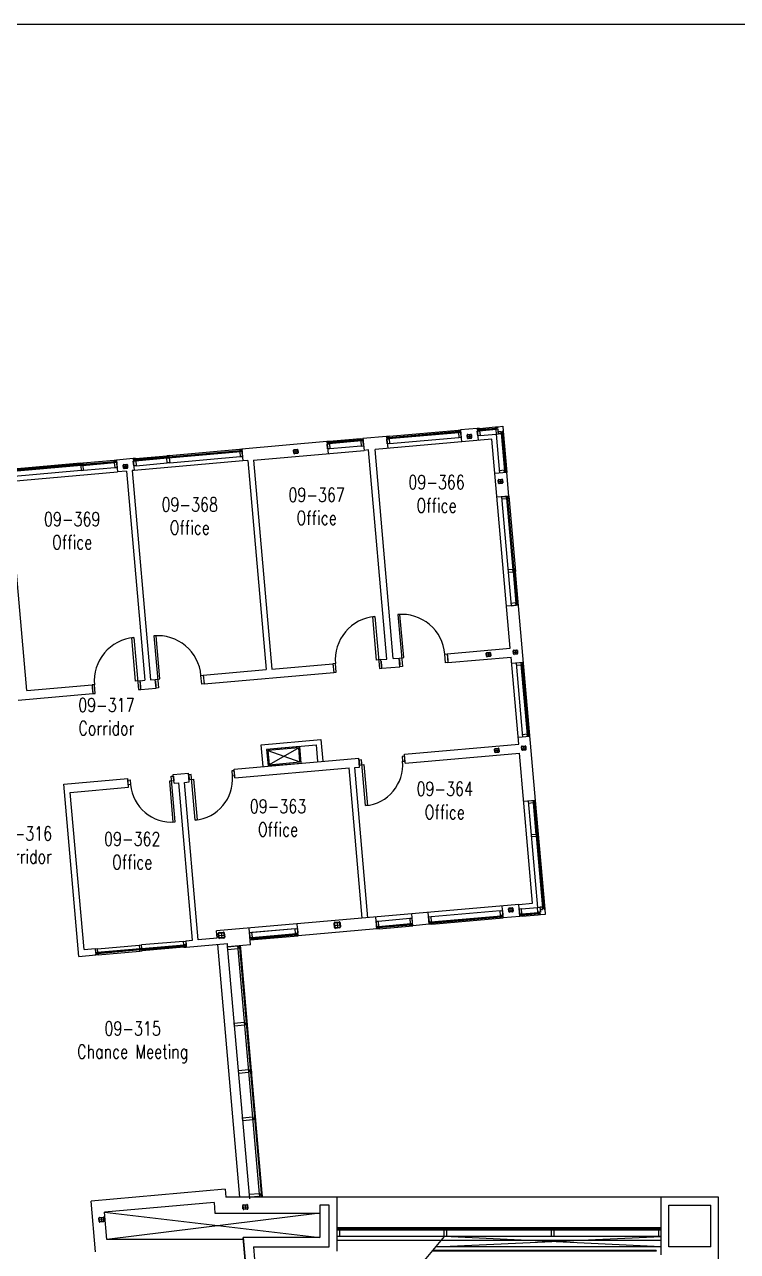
# Model space of a CAD drawing. Extents: x 11182 to 734459, y -1391328 to 152085.
# Drawn here: x 334690 to 349689, y -930199 to -904391 of the extents above; entities that cross this region are included whole.
import ezdxf
from ezdxf.enums import TextEntityAlignment as Align

# ---------------------------------------------------------------- set-up
doc = ezdxf.new("R2010")
doc.units = 0
doc.header["$LTSCALE"] = 500
doc.header["$MEASUREMENT"] = 0
doc.layers.add('0_Defpoints', color=106, linetype='CONTINUOUS', plot=False)
for name, color, linetype in [('0_room_data', 7, 'CONTINUOUS'), ('1_Wall_Exist', 251, 'CONTINUOUS'), ('3_Text', 7, 'CONTINUOUS')]:
    doc.layers.add(name, color=color, linetype=linetype)
doc.styles.add('1_200', font='simplex.shx', dxfattribs={"width": 0.75, "height": 460})

# ---------------------------------------------------------------- blocks, each defined once
blk = doc.blocks.new('room_data')
at = {"layer": '3_Text', "style": '1_200', "width": 0.75}
for tag, p in [('ROOMNUM', (0, 0)), ('ROOMUSE', (0, -575))]:
    blk.add_attdef(tag, text='', height=345, dxfattribs=at).set_placement(p, align=Align.MIDDLE_CENTER)

msp = doc.modelspace()

# ---------------------------------------------------------------- linework, layer by layer
at = {"layer": '0_Defpoints'}
msp.add_lwpolyline([(281215, -904391), (281215, -959177), (365883, -959177), (365883, -904391)], close=True, dxfattribs=at)
at = {"layer": '1_Wall_Exist'}
for p, q in [((342308, -913055), (341810, -913099)), ((342358, -913051), (342308, -913055)), ((342308, -913055), (342330, -913305)), ((342308, -913055), (342309, -913074)), ((342309, -913074), (342359, -913070)), ((342331, -913106), (342328, -913073)), ((342341, -913072), (342344, -913105)), ((342347, -913076), (343826, -912946)), ((342347, -913076), (342348, -913082)), ((342348, -913082), (343827, -912953)), ((342349, -913095), (343828, -912965)), ((342349, -913082), (342350, -913095)), ((342350, -913101), (343829, -912972)), ((342358, -913051), (343812, -912924)), ((342359, -913070), (342358, -913051)), ((342371, -913204), (343826, -913077)), ((343812, -912924), (343862, -912919)), ((343814, -912943), (343812, -912924)), ((343864, -912938), (343814, -912943)), ((343866, -912972), (343817, -912976)), ((343817, -912976), (343826, -913077)), ((343826, -912946), (343827, -912953)), ((343826, -912953), (343827, -912965)), ((343826, -913077), (343875, -913073)), ((343828, -912965), (343829, -912972)), ((343832, -912941), (343835, -912974)), ((343848, -912973), (343845, -912940)), ((344211, -912889), (343862, -912919)), ((343862, -912919), (343884, -913169)), ((343862, -912919), (343864, -912938)), ((343875, -913073), (343866, -912972)), ((344008, -913089), (344002, -913027)), ((344017, -913089), (344011, -913027)), ((344014, -913058), (344085, -913051)), ((344015, -913013), (344077, -913007)), ((344015, -913022), (344077, -913016)), ((344084, -913087), (344022, -913093)), ((344046, -913019), (344053, -913090)), ((344082, -913020), (344088, -913082)), ((344091, -913020), (344097, -913082)), ((344260, -912885), (344211, -912889)), ((344211, -912889), (344232, -913139)), ((344211, -912889), (344212, -912908)), ((344212, -912908), (344262, -912903)), ((344215, -912941), (344265, -912937)), ((344224, -913042), (344215, -912941)), ((344274, -913038), (344224, -913042)), ((344234, -912939), (344231, -912906)), ((344243, -912905), (344246, -912938)), ((344250, -912909), (344613, -912878)), ((344250, -912909), (344251, -912916)), ((344251, -912916), (344614, -912884)), ((344252, -912928), (344615, -912897)), ((344252, -912935), (344616, -912903)), ((344252, -912916), (344253, -912928)), ((344252, -912928), (344252, -912935)), ((344260, -912885), (344599, -912855)), ((344262, -912903), (344260, -912885)), ((344265, -912937), (344274, -913038)), ((344274, -913038), (344613, -913008)), ((344599, -912855), (344649, -912851)), ((344601, -912874), (344599, -912855)), ((344651, -912869), (344601, -912874)), ((344653, -912903), (344604, -912907)), ((344604, -912907), (344613, -913008)), ((344613, -912878), (344614, -912884)), ((344613, -912884), (344614, -912897)), ((344613, -913008), (344662, -913004)), ((344613, -913008), (344684, -913827)), ((344615, -912897), (344616, -912903)), ((344619, -912872), (344622, -912905)), ((344635, -912904), (344632, -912871)), ((344649, -912851), (344651, -912869)), ((344650, -912850), (344753, -912841)), ((344650, -912850), (344652, -912869)), ((344662, -913004), (344653, -912903)), ((344658, -912954), (344709, -912950)), ((344662, -913004), (344658, -912954)), ((344714, -912999), (344662, -913004)), ((344709, -912950), (344714, -912999)), ((344711, -912968), (344744, -912965)), ((344745, -912978), (344712, -912981)), ((344722, -912986), (344716, -912987)), ((344716, -912987), (344785, -913780)), ((344735, -912986), (344722, -912987)), ((344722, -912986), (344792, -913780)), ((344741, -912985), (344735, -912985)), ((344735, -912985), (344804, -913779)), ((344741, -912985), (344811, -913778)), ((344761, -912944), (344743, -912946)), ((344743, -912947), (344762, -912945)), ((344747, -912997), (344743, -912947)), ((344766, -912995), (344747, -912997)), ((344753, -912841), (344761, -912944)), ((344762, -912945), (344838, -913814)), ((337720, -913481), (339229, -913349)), ((337730, -913456), (339215, -913326)), ((339215, -913326), (339265, -913322)), ((339216, -913345), (339215, -913326)), ((339266, -913341), (339216, -913345)), ((339229, -913349), (339230, -913355)), ((339235, -913343), (339238, -913377)), ((339251, -913375), (339248, -913342)), ((341053, -913165), (339264, -913322)), ((339264, -913322), (339286, -913572)), ((339265, -913322), (339266, -913341)), ((339510, -913552), (341832, -913349)), ((340357, -913409), (340351, -913347)), ((340366, -913408), (340360, -913346)), ((340363, -913332), (340425, -913327)), ((340364, -913341), (340426, -913336)), ((340395, -913338), (340401, -913409)), ((340431, -913340), (340437, -913402)), ((340440, -913339), (340445, -913401)), ((341102, -913161), (341053, -913165)), ((341053, -913165), (341075, -913415)), ((341053, -913165), (341054, -913184)), ((341054, -913184), (341104, -913180)), ((341057, -913217), (341107, -913213)), ((341066, -913319), (341057, -913217)), ((341116, -913314), (341066, -913319)), ((341076, -913216), (341073, -913182)), ((341086, -913181), (341088, -913215)), ((341774, -913126), (341092, -913186)), ((341092, -913186), (341093, -913192)), ((341775, -913132), (341093, -913192)), ((341776, -913145), (341094, -913205)), ((341776, -913151), (341094, -913211)), ((341094, -913192), (341095, -913204)), ((341094, -913205), (341094, -913211)), ((341760, -913103), (341102, -913161)), ((341104, -913180), (341102, -913161)), ((341107, -913213), (341116, -913314)), ((341773, -913257), (341116, -913314)), ((341760, -913103), (341810, -913099)), ((341762, -913122), (341760, -913103)), ((341811, -913118), (341762, -913122)), ((341814, -913151), (341764, -913155)), ((341764, -913155), (341773, -913257)), ((341773, -913257), (341823, -913252)), ((341774, -913126), (341775, -913132)), ((341774, -913132), (341775, -913145)), ((341776, -913145), (341776, -913151)), ((341780, -913121), (341783, -913154)), ((341796, -913153), (341793, -913120)), ((341810, -913099), (341832, -913349)), ((341810, -913099), (341811, -913118)), ((341823, -913252), (341814, -913151)), ((341929, -913340), (341832, -913349)), ((342314, -917739), (341929, -913340)), ((344524, -913113), (342064, -913329)), ((342448, -917727), (342064, -913329)), ((342312, -913108), (342362, -913103)), ((342321, -913209), (342312, -913108)), ((342371, -913204), (342321, -913209)), ((342349, -913095), (342350, -913101)), ((342362, -913103), (342371, -913204)), ((344084, -913096), (344022, -913102)), ((344909, -917512), (344524, -913113)), ((335907, -913639), (336589, -913580)), ((335908, -913646), (336590, -913586)), ((335909, -913658), (336591, -913599)), ((335909, -913665), (336591, -913605)), ((335917, -913614), (336575, -913557)), ((336575, -913557), (336625, -913553)), ((336577, -913576), (336575, -913557)), ((336626, -913571), (336577, -913576)), ((336629, -913605), (336579, -913609)), ((336579, -913609), (336588, -913710)), ((336589, -913580), (336590, -913586)), ((336589, -913586), (336590, -913599)), ((336591, -913599), (336591, -913605)), ((336595, -913574), (336598, -913607)), ((336611, -913606), (336608, -913573)), ((336973, -913522), (336625, -913553)), ((336625, -913553), (336646, -913803)), ((336625, -913553), (336626, -913571)), ((336638, -913706), (336629, -913605)), ((337023, -913518), (336973, -913522)), ((336973, -913522), (336995, -913772)), ((336973, -913522), (336975, -913541)), ((336975, -913541), (337025, -913537)), ((336978, -913574), (337028, -913570)), ((336987, -913675), (336978, -913574)), ((336996, -913573), (336993, -913539)), ((339286, -913572), (336995, -913772)), ((337006, -913538), (337009, -913572)), ((337013, -913542), (337695, -913483)), ((337013, -913549), (337695, -913489)), ((337013, -913542), (337013, -913549)), ((337014, -913549), (337016, -913561)), ((337015, -913561), (337697, -913502)), ((337015, -913568), (337697, -913508)), ((337015, -913561), (337015, -913568)), ((337023, -913518), (337681, -913460)), ((337025, -913537), (337023, -913518)), ((337028, -913570), (337036, -913671)), ((337730, -913456), (337681, -913460)), ((337681, -913460), (337682, -913479)), ((337682, -913479), (337732, -913475)), ((337685, -913512), (337735, -913508)), ((337694, -913614), (337685, -913512)), ((337694, -913489), (337695, -913502)), ((337744, -913609), (337694, -913614)), ((337695, -913483), (337695, -913489)), ((337697, -913502), (337697, -913508)), ((337704, -913511), (337701, -913478)), ((337713, -913476), (337716, -913510)), ((337720, -913481), (337721, -913487)), ((337721, -913487), (339230, -913355)), ((337722, -913500), (339231, -913368)), ((337722, -913506), (339231, -913374)), ((337722, -913487), (337723, -913500)), ((337722, -913500), (337722, -913506)), ((337732, -913475), (337730, -913456)), ((337735, -913508), (337744, -913609)), ((337744, -913609), (339228, -913479)), ((339269, -913374), (339219, -913378)), ((339219, -913378), (339228, -913479)), ((339228, -913479), (339278, -913475)), ((339229, -913355), (339230, -913368)), ((339231, -913368), (339231, -913374)), ((339278, -913475), (339269, -913374)), ((339388, -913563), (339286, -913572)), ((339388, -913563), (339773, -917961)), ((339510, -913552), (339895, -917950)), ((340363, -913377), (340434, -913371)), ((340432, -913407), (340370, -913412)), ((340433, -913416), (340371, -913421)), ((334740, -918401), (334333, -913753)), ((334355, -914003), (336646, -913803)), ((335882, -913641), (334373, -913773)), ((335882, -913648), (334374, -913780)), ((335884, -913660), (334375, -913792)), ((335884, -913667), (334375, -913799)), ((335868, -913619), (334383, -913749)), ((335881, -913772), (334397, -913902)), ((335868, -913619), (335917, -913614)), ((335869, -913638), (335868, -913619)), ((335919, -913633), (335869, -913638)), ((335922, -913667), (335872, -913671)), ((335872, -913671), (335881, -913772)), ((335881, -913648), (335883, -913661)), ((335881, -913772), (335931, -913768)), ((335882, -913641), (335882, -913648)), ((335884, -913660), (335884, -913667)), ((335888, -913636), (335891, -913669)), ((335903, -913668), (335900, -913635)), ((335907, -913639), (335908, -913646)), ((335909, -913645), (335910, -913658)), ((335909, -913658), (335909, -913665)), ((335917, -913614), (335919, -913633)), ((335931, -913768), (335922, -913667)), ((335931, -913768), (336588, -913710)), ((336588, -913710), (336638, -913706)), ((336835, -913786), (336646, -913803)), ((336770, -913723), (336765, -913661)), ((336779, -913722), (336774, -913660)), ((336777, -913646), (336839, -913641)), ((336777, -913691), (336848, -913685)), ((336778, -913655), (336840, -913650)), ((336846, -913720), (336784, -913726)), ((336847, -913729), (336785, -913735)), ((336809, -913652), (336815, -913723)), ((336835, -913786), (337220, -918184)), ((336845, -913654), (336850, -913716)), ((336854, -913653), (336859, -913715)), ((336995, -913772), (336956, -913775)), ((336956, -913775), (337341, -918174)), ((337036, -913671), (336987, -913675)), ((337036, -913671), (337694, -913614)), ((344838, -913814), (344588, -913836)), ((344588, -913836), (344588, -913836)), ((344781, -913768), (344680, -913777)), ((344785, -913818), (344781, -913768)), ((344816, -913784), (344783, -913787)), ((344784, -913800), (344817, -913797)), ((344792, -913780), (344785, -913780)), ((344804, -913778), (344791, -913779)), ((344811, -913778), (344804, -913779)), ((344814, -913766), (344833, -913764)), ((344819, -913815), (344814, -913766)), ((344881, -914312), (344838, -913814)), ((344661, -914035), (344655, -913973)), ((344670, -914035), (344664, -913973)), ((344667, -914004), (344738, -913997)), ((344668, -913959), (344730, -913954)), ((344668, -913968), (344730, -913962)), ((344737, -914033), (344675, -914039)), ((344737, -914042), (344675, -914048)), ((344699, -913965), (344706, -914036)), ((344735, -913966), (344741, -914028)), ((344744, -913966), (344750, -914028)), ((344881, -914312), (344631, -914334)), ((344728, -914326), (344829, -914317)), ((344728, -914326), (344866, -915909)), ((344833, -914367), (344732, -914375)), ((344829, -914317), (344833, -914367)), ((344831, -914335), (344864, -914332)), ((344832, -914348), (344831, -914335)), ((344865, -914345), (344832, -914348)), ((344967, -915862), (344836, -914354)), ((344842, -914354), (344836, -914354)), ((344855, -914353), (344842, -914355)), ((344974, -915862), (344842, -914354)), ((344986, -915861), (344855, -914352)), ((344861, -914352), (344855, -914352)), ((344993, -915860), (344861, -914352)), ((344881, -914312), (344862, -914314)), ((344862, -914314), (344867, -914364)), ((344867, -914364), (344886, -914362)), ((344881, -914312), (345020, -915896)), ((344963, -915851), (344862, -915859)), ((344866, -915909), (344968, -915900)), ((344866, -915909), (344928, -916616)), ((344968, -915900), (344963, -915851)), ((344998, -915866), (344965, -915869)), ((344966, -915882), (344999, -915879)), ((344974, -915862), (344967, -915862)), ((344976, -915887), (344970, -915888)), ((344970, -915888), (345029, -916570)), ((344986, -915860), (344974, -915861)), ((344976, -915887), (345036, -916569)), ((344989, -915887), (344976, -915888)), ((344993, -915860), (344986, -915861)), ((344989, -915886), (345048, -916568)), ((344995, -915886), (344989, -915886)), ((344995, -915886), (345055, -916568)), ((344996, -915848), (345015, -915846)), ((345001, -915897), (344996, -915848)), ((345020, -915896), (345001, -915897)), ((345441, -920710), (345020, -915896)), ((345082, -916603), (344832, -916625)), ((345025, -916558), (344924, -916567)), ((344928, -916616), (345030, -916608)), ((345030, -916608), (345025, -916558)), ((345060, -916573), (345027, -916576)), ((345028, -916589), (345061, -916586)), ((345036, -916569), (345029, -916570)), ((345048, -916567), (345036, -916568)), ((345055, -916568), (345048, -916568)), ((345058, -916555), (345077, -916553)), ((345063, -916605), (345058, -916555)), ((345082, -916603), (345063, -916605)), ((342015, -916848), (342060, -916844)), ((342095, -917758), (342015, -916848)), ((342060, -916844), (342156, -917937)), ((342588, -916798), (342543, -916802)), ((342543, -916802), (342639, -917895)), ((342668, -917708), (342588, -916798)), ((336946, -917291), (336991, -917288)), ((337025, -918202), (336946, -917291)), ((336991, -917288), (337086, -918380)), ((337456, -917247), (337411, -917251)), ((337411, -917251), (337507, -918344)), ((337536, -918157), (337456, -917247)), ((342189, -917750), (342314, -917739)), ((342448, -917727), (342573, -917716)), ((342573, -917717), (342668, -917708)), ((342589, -917899), (342573, -917717)), ((343533, -917633), (343583, -917628)), ((343549, -917815), (343533, -917633)), ((343583, -917628), (344909, -917512)), ((343583, -917628), (343599, -917811)), ((343586, -917659), (343596, -917780)), ((343599, -917811), (344925, -917695)), ((344409, -917679), (344404, -917617)), ((344418, -917678), (344413, -917616)), ((344416, -917603), (344478, -917597)), ((344416, -917647), (344487, -917641)), ((344417, -917611), (344479, -917606)), ((344485, -917677), (344423, -917682)), ((344486, -917686), (344424, -917691)), ((344448, -917609), (344454, -917680)), ((344484, -917610), (344489, -917672)), ((344493, -917609), (344498, -917671)), ((345086, -919531), (344925, -917695)), ((344975, -917630), (344970, -917567)), ((344984, -917629), (344979, -917567)), ((344981, -917598), (345052, -917592)), ((344982, -917553), (345044, -917548)), ((344983, -917562), (345045, -917556)), ((345051, -917627), (344989, -917633)), ((345052, -917636), (344990, -917642)), ((345014, -917559), (345020, -917630)), ((345050, -917561), (345055, -917623)), ((345059, -917560), (345064, -917622)), ((338451, -918077), (339773, -917961)), ((339895, -917950), (341179, -917838)), ((341229, -917834), (341179, -917839)), ((341179, -917839), (341195, -918021)), ((341182, -917869), (341193, -917990)), ((341245, -918017), (341229, -917834)), ((342189, -917750), (342095, -917758)), ((342156, -917937), (342205, -917932)), ((342205, -917932), (342189, -917750)), ((342192, -917781), (342203, -917902)), ((342205, -917933), (342589, -917899)), ((342576, -917747), (342586, -917869)), ((342639, -917895), (342589, -917899)), ((343599, -917811), (343549, -917815)), ((345188, -917812), (344937, -917834)), ((345034, -917826), (345170, -919380)), ((345140, -917867), (345038, -917876)), ((345135, -917817), (345140, -917867)), ((345137, -917836), (345170, -917833)), ((345171, -917845), (345138, -917848)), ((345271, -919333), (345142, -917854)), ((345148, -917854), (345142, -917854)), ((345277, -919333), (345148, -917854)), ((345161, -917854), (345148, -917855)), ((345167, -917852), (345161, -917853)), ((345290, -919332), (345161, -917853)), ((345296, -919331), (345167, -917852)), ((345188, -917812), (345169, -917814)), ((345169, -917814), (345173, -917864)), ((345173, -917864), (345192, -917862)), ((337120, -918194), (337025, -918202)), ((337120, -918193), (337220, -918184)), ((337136, -918376), (337120, -918194)), ((337123, -918224), (337133, -918346)), ((337341, -918174), (337441, -918165)), ((337441, -918166), (337536, -918157)), ((337457, -918348), (337441, -918166)), ((337444, -918196), (337454, -918318)), ((338401, -918082), (338451, -918077)), ((338417, -918264), (338401, -918082)), ((338451, -918077), (338467, -918260)), ((338454, -918108), (338464, -918229)), ((338467, -918260), (341195, -918021)), ((341195, -918021), (341245, -918017)), ((334554, -918602), (336126, -918465)), ((334740, -918401), (336110, -918282)), ((336160, -918278), (336110, -918282)), ((336110, -918282), (336126, -918464)), ((336113, -918312), (336123, -918434)), ((336126, -918464), (336176, -918460)), ((336176, -918460), (336160, -918278)), ((337086, -918380), (337136, -918376)), ((337136, -918376), (337457, -918348)), ((337507, -918344), (337457, -918348)), ((338467, -918260), (338417, -918264)), ((339671, -919543), (340926, -919433)), ((339710, -919997), (339671, -919543)), ((340861, -919895), (340830, -919545)), ((340926, -919433), (340966, -919886)), ((342682, -919741), (345086, -919531)), ((345323, -919366), (345073, -919388)), ((345267, -919321), (345166, -919330)), ((345271, -919371), (345267, -919321)), ((345302, -919337), (345269, -919340)), ((345270, -919352), (345303, -919350)), ((345277, -919333), (345271, -919333)), ((345290, -919331), (345277, -919332)), ((345296, -919331), (345290, -919332)), ((345300, -919318), (345319, -919317)), ((345305, -919368), (345300, -919318)), ((340831, -919547), (339784, -919638)), ((340482, -919577), (339784, -919638)), ((339784, -919638), (339815, -919988)), ((339784, -919638), (339815, -919987)), ((340459, -919604), (339812, -919661)), ((339812, -919661), (340485, -919903)), ((339812, -919661), (339838, -919960)), ((340459, -919604), (339838, -919960)), ((340485, -919903), (340459, -919604)), ((340512, -919927), (340482, -919577)), ((342686, -919781), (342636, -919786)), ((342636, -919786), (342645, -919887)), ((342699, -919926), (342682, -919741)), ((342695, -919883), (342686, -919781)), ((342699, -919926), (345102, -919715)), ((344586, -919695), (344580, -919633)), ((344595, -919694), (344589, -919632)), ((344592, -919663), (344663, -919657)), ((344593, -919618), (344655, -919613)), ((344593, -919627), (344655, -919622)), ((344662, -919693), (344599, -919698)), ((344662, -919702), (344600, -919707)), ((344624, -919625), (344631, -919695)), ((344660, -919626), (344666, -919688)), ((344669, -919625), (344674, -919687)), ((345379, -922876), (345102, -919715)), ((345151, -919645), (345146, -919583)), ((345160, -919645), (345155, -919583)), ((345157, -919614), (345228, -919607)), ((345158, -919569), (345220, -919564)), ((345159, -919578), (345221, -919572)), ((345227, -919643), (345165, -919649)), ((345228, -919652), (345166, -919658)), ((345190, -919575), (345196, -919646)), ((345226, -919576), (345231, -919638)), ((345235, -919576), (345240, -919638)), ((339100, -920055), (341723, -919825)), ((339116, -920239), (339100, -920055)), ((339116, -920239), (341518, -920029)), ((339815, -919987), (340512, -919927)), ((339838, -919960), (340485, -919903)), ((341795, -923189), (341518, -920029)), ((341640, -920018), (341739, -920009)), ((341916, -923179), (341640, -920018)), ((341739, -920009), (341723, -919825)), ((341776, -919861), (341727, -919865)), ((341727, -919865), (341735, -919967)), ((341735, -919967), (341830, -919958)), ((341861, -920822), (341776, -919861)), ((341830, -919958), (341905, -920818)), ((342645, -919887), (342695, -919883)), ((335515, -920368), (336860, -920251)), ((336876, -920435), (336860, -920251)), ((336863, -920283), (336913, -920278)), ((336872, -920384), (336863, -920283)), ((336913, -920278), (336922, -920379)), ((337831, -920300), (337737, -920308)), ((337737, -920308), (337812, -921168)), ((337773, -920203), (337822, -920199)), ((337857, -921164), (337773, -920203)), ((337820, -920167), (338140, -920139)), ((337836, -920351), (337820, -920167)), ((337822, -920199), (337831, -920300)), ((338156, -920323), (338140, -920139)), ((338193, -920166), (338143, -920170)), ((338143, -920170), (338152, -920271)), ((338152, -920271), (338247, -920263)), ((338277, -921127), (338193, -920166)), ((338247, -920263), (338322, -921123)), ((339102, -920086), (339053, -920091)), ((339053, -920091), (339061, -920192)), ((339061, -920192), (339111, -920187)), ((339111, -920187), (339102, -920086)), ((335832, -923994), (335515, -920368)), ((335653, -920542), (336876, -920435)), ((335942, -923849), (335653, -920542)), ((336922, -920379), (336872, -920384)), ((337836, -920351), (337934, -920342)), ((338223, -923649), (337934, -920342)), ((338056, -920332), (338156, -920323)), ((338346, -923645), (338056, -920332)), ((341905, -920818), (341861, -920822)), ((345441, -920710), (345191, -920732)), ((345287, -920723), (345389, -920714)), ((345287, -920723), (345484, -922964)), ((345393, -920764), (345292, -920773)), ((345389, -920714), (345393, -920764)), ((345390, -920733), (345424, -920730)), ((345425, -920743), (345391, -920746)), ((345401, -920751), (345395, -920752)), ((345455, -921434), (345395, -920752)), ((345461, -921433), (345401, -920751)), ((345414, -920751), (345402, -920752)), ((345474, -921432), (345414, -920750)), ((345420, -920750), (345414, -920750)), ((345480, -921432), (345420, -920750)), ((345441, -920710), (345422, -920712)), ((345422, -920712), (345426, -920761)), ((345426, -920761), (345445, -920760)), ((345641, -923000), (345441, -920710)), ((337812, -921168), (337857, -921164)), ((338322, -921123), (338277, -921127)), ((345349, -921431), (345451, -921422)), ((345455, -921472), (345354, -921480)), ((345451, -921422), (345455, -921472)), ((345452, -921440), (345485, -921437)), ((345487, -921450), (345453, -921453)), ((345461, -921433), (345455, -921434)), ((345457, -921459), (345589, -922967)), ((345463, -921459), (345457, -921459)), ((345474, -921431), (345461, -921432)), ((345476, -921458), (345463, -921460)), ((345463, -921459), (345595, -922966)), ((345480, -921432), (345474, -921432)), ((345476, -921457), (345608, -922965)), ((345482, -921457), (345476, -921457)), ((345482, -921457), (345614, -922965)), ((345503, -921417), (345484, -921419)), ((345484, -921419), (345488, -921469)), ((345488, -921469), (345507, -921467)), ((345087, -922901), (338727, -923458)), ((345109, -923151), (345087, -922901)), ((345088, -922901), (345379, -922876)), ((342857, -923348), (342835, -923098)), ((343206, -923318), (343184, -923068)), ((343239, -923265), (344718, -923136)), ((343240, -923272), (344719, -923142)), ((343241, -923284), (344720, -923155)), ((344697, -923033), (343242, -923160)), ((344697, -923033), (344746, -923028)), ((344705, -923134), (344697, -923033)), ((344755, -923129), (344705, -923134)), ((344719, -923142), (344718, -923136)), ((344719, -923155), (344718, -923142)), ((344720, -923161), (344720, -923155)), ((344727, -923165), (344724, -923132)), ((344737, -923131), (344740, -923164)), ((344760, -923182), (344738, -922932)), ((344746, -923028), (344755, -923129)), ((345109, -923151), (344760, -923182)), ((344879, -923051), (344874, -922989)), ((344888, -923050), (344883, -922988)), ((344886, -922974), (344948, -922969)), ((344886, -923019), (344956, -923013)), ((344887, -922983), (344949, -922978)), ((344955, -923049), (344893, -923054)), ((344956, -923058), (344894, -923063)), ((344918, -922981), (344924, -923051)), ((344954, -922982), (344959, -923044)), ((344963, -922981), (344968, -923043)), ((345145, -922993), (345095, -922998)), ((345095, -922998), (345104, -923099)), ((345104, -923099), (345154, -923095)), ((345107, -923132), (345157, -923128)), ((345109, -923151), (345107, -923132)), ((345158, -923147), (345109, -923151)), ((345123, -923097), (345125, -923131)), ((345138, -923129), (345135, -923096)), ((345142, -923105), (345142, -923099)), ((345143, -923099), (345505, -923067)), ((345143, -923105), (345505, -923073)), ((345144, -923118), (345143, -923105)), ((345144, -923124), (345143, -923118)), ((345144, -923118), (345507, -923086)), ((345154, -923095), (345145, -922993)), ((345145, -923124), (345507, -923092)), ((345146, -922993), (345484, -922964)), ((345157, -923128), (345158, -923147)), ((345159, -923147), (345497, -923117)), ((345484, -922964), (345533, -922959)), ((345492, -923065), (345484, -922964)), ((345542, -923061), (345492, -923065)), ((345545, -923094), (345495, -923098)), ((345495, -923098), (345497, -923117)), ((345497, -923117), (345547, -923113)), ((345506, -923086), (345504, -923073)), ((345505, -923073), (345505, -923067)), ((345507, -923092), (345507, -923086)), ((345514, -923097), (345511, -923063)), ((345524, -923062), (345526, -923095)), ((345585, -922955), (345533, -922959)), ((345533, -922959), (345538, -923009)), ((345533, -922959), (345542, -923061)), ((345538, -923009), (345589, -923005)), ((345547, -923113), (345545, -923094)), ((345548, -923113), (345546, -923094)), ((345548, -923113), (345650, -923104)), ((345589, -923005), (345585, -922955)), ((345620, -922971), (345586, -922974)), ((345587, -922986), (345621, -922983)), ((345595, -922966), (345589, -922967)), ((345608, -922964), (345595, -922965)), ((345614, -922965), (345608, -922965)), ((345637, -922950), (345618, -922952)), ((345618, -922952), (345622, -923002)), ((345622, -923002), (345641, -923000)), ((345641, -923001), (345623, -923003)), ((345650, -923104), (345641, -923001)), ((339447, -923746), (339416, -923397)), ((340385, -923410), (339424, -923494)), ((340385, -923410), (339474, -923490)), ((340385, -923410), (340435, -923405)), ((340394, -923511), (340385, -923410)), ((340448, -923559), (340426, -923309)), ((340435, -923405), (340443, -923507)), ((342100, -923414), (340448, -923559)), ((341210, -923385), (341203, -923297)), ((341223, -923384), (341215, -923296)), ((341219, -923340), (341320, -923331)), ((341220, -923276), (341309, -923268)), ((341221, -923289), (341310, -923281)), ((341319, -923382), (341230, -923390)), ((341320, -923395), (341231, -923403)), ((341265, -923285), (341274, -923386)), ((341317, -923287), (341324, -923375)), ((341329, -923286), (341337, -923374)), ((342100, -923414), (342078, -923164)), ((342136, -923257), (342087, -923261)), ((342087, -923261), (342095, -923362)), ((342095, -923362), (342145, -923358)), ((342098, -923395), (342148, -923391)), ((342100, -923414), (342098, -923395)), ((342150, -923410), (342100, -923414)), ((342114, -923361), (342117, -923394)), ((342130, -923393), (342127, -923359)), ((342133, -923362), (342815, -923302)), ((342134, -923368), (342133, -923362)), ((342134, -923368), (342816, -923309)), ((342135, -923381), (342817, -923321)), ((342135, -923387), (342817, -923328)), ((342136, -923381), (342135, -923368)), ((342135, -923387), (342135, -923381)), ((342794, -923199), (342136, -923257)), ((342145, -923358), (342136, -923257)), ((342148, -923391), (342150, -923410)), ((342150, -923410), (342857, -923348)), ((342844, -923195), (342794, -923199)), ((342794, -923199), (342803, -923300)), ((342803, -923300), (342853, -923296)), ((342806, -923334), (342855, -923329)), ((342807, -923352), (342806, -923334)), ((342857, -923348), (342807, -923352)), ((342816, -923309), (342815, -923302)), ((342816, -923321), (342815, -923309)), ((342817, -923328), (342817, -923321)), ((342821, -923299), (342824, -923332)), ((342837, -923331), (342834, -923298)), ((342841, -923306), (342841, -923300)), ((342843, -923319), (342842, -923306)), ((342843, -923325), (342842, -923319)), ((342853, -923296), (342844, -923195)), ((342855, -923329), (342857, -923348)), ((343206, -923318), (342857, -923348)), ((343242, -923160), (343192, -923164)), ((343192, -923164), (343201, -923265)), ((343201, -923265), (343251, -923261)), ((343204, -923299), (343254, -923294)), ((343206, -923318), (343204, -923299)), ((343256, -923313), (343206, -923318)), ((343220, -923264), (343223, -923297)), ((343235, -923296), (343232, -923263)), ((343240, -923272), (343239, -923265)), ((343241, -923291), (344720, -923161)), ((343242, -923284), (343241, -923272)), ((343241, -923291), (343241, -923284)), ((343251, -923261), (343242, -923160)), ((343254, -923294), (343256, -923313)), ((343256, -923313), (344760, -923182)), ((344758, -923163), (344708, -923167)), ((344708, -923167), (344710, -923186)), ((344710, -923186), (344760, -923182)), ((344760, -923182), (344758, -923163)), ((338031, -923676), (337154, -923752)), ((338031, -923676), (338082, -923671)), ((338038, -923748), (338031, -923676)), ((338081, -923662), (338223, -923649)), ((338081, -923662), (338093, -923796)), ((338082, -923671), (338088, -923744)), ((338346, -923638), (338740, -923604)), ((338740, -923604), (338727, -923458)), ((338774, -923598), (338767, -923510)), ((338787, -923597), (338779, -923509)), ((338783, -923553), (338884, -923544)), ((338784, -923489), (338872, -923481)), ((338785, -923502), (338874, -923494)), ((338882, -923595), (338794, -923603)), ((338884, -923608), (338795, -923616)), ((338829, -923498), (338838, -923599)), ((338880, -923500), (338888, -923588)), ((338893, -923499), (338901, -923587)), ((339474, -923490), (339424, -923494)), ((339424, -923494), (339433, -923595)), ((339433, -923595), (339483, -923591)), ((339436, -923628), (339486, -923624)), ((339438, -923647), (339436, -923628)), ((339438, -923647), (340448, -923559)), ((339488, -923643), (339438, -923647)), ((339452, -923593), (339455, -923627)), ((339467, -923626), (339465, -923592)), ((339471, -923595), (340406, -923513)), ((339472, -923601), (339471, -923595)), ((339473, -923601), (340407, -923519)), ((339473, -923614), (340408, -923532)), ((339473, -923620), (340408, -923538)), ((339474, -923614), (339473, -923601)), ((339473, -923620), (339473, -923614)), ((339483, -923591), (339474, -923490)), ((339486, -923624), (339488, -923643)), ((340443, -923507), (340394, -923511)), ((340446, -923540), (340397, -923544)), ((340397, -923544), (340398, -923563)), ((340398, -923563), (340448, -923559)), ((340407, -923519), (340406, -923513)), ((340407, -923532), (340406, -923520)), ((340408, -923538), (340408, -923532)), ((340415, -923543), (340412, -923509)), ((340425, -923508), (340428, -923542)), ((340448, -923559), (340446, -923540)), ((335942, -923849), (336177, -923828)), ((336177, -923828), (336188, -923963)), ((336227, -923833), (336177, -923838)), ((336177, -923838), (336183, -923911)), ((336183, -923911), (336234, -923906)), ((336202, -923909), (336205, -923942)), ((336218, -923941), (336215, -923908)), ((337123, -923831), (336221, -923910)), ((336222, -923917), (336221, -923910)), ((337122, -923838), (336222, -923917)), ((337124, -923850), (336223, -923929)), ((337125, -923857), (336223, -923936)), ((336224, -923929), (336223, -923917)), ((336223, -923936), (336223, -923929)), ((336227, -923833), (337104, -923757)), ((336234, -923906), (336227, -923833)), ((336237, -923958), (337114, -923882)), ((337104, -923757), (337154, -923752)), ((337104, -923757), (337110, -923829)), ((337110, -923829), (337161, -923825)), ((337163, -923858), (337113, -923863)), ((337114, -923882), (337113, -923863)), ((337114, -923882), (337165, -923877)), ((337123, -923851), (337122, -923838)), ((337123, -923838), (337123, -923831)), ((337125, -923857), (337124, -923850)), ((337132, -923861), (337129, -923828)), ((337142, -923827), (337144, -923860)), ((337149, -923836), (337148, -923829)), ((337149, -923829), (338051, -923750)), ((337151, -923848), (337150, -923835)), ((337150, -923855), (337150, -923848)), ((337151, -923835), (338051, -923757)), ((337151, -923848), (338052, -923769)), ((337151, -923854), (338053, -923776)), ((337161, -923825), (337154, -923752)), ((337165, -923877), (337163, -923858)), ((338044, -923800), (337166, -923877)), ((338088, -923744), (338038, -923748)), ((338091, -923777), (338041, -923781)), ((338041, -923781), (338042, -923800)), ((338042, -923800), (338093, -923796)), ((338051, -923769), (338050, -923757)), ((338051, -923757), (338051, -923750)), ((338053, -923776), (338052, -923769)), ((338060, -923780), (338057, -923747)), ((338069, -923746), (338072, -923779)), ((338093, -923796), (338091, -923777)), ((338093, -923796), (338957, -923720)), ((338750, -923739), (339215, -929059)), ((338963, -923788), (338957, -923720)), ((339447, -923746), (338963, -923788)), ((338963, -923788), (339171, -923770)), ((338968, -923852), (338963, -923788)), ((339176, -923833), (338968, -923852)), ((339427, -929091), (338968, -923852)), ((339171, -923770), (339176, -923833)), ((339211, -923790), (339173, -923794)), ((339213, -923806), (339175, -923810)), ((339176, -923833), (339629, -928997)), ((339209, -923767), (339228, -923765)), ((339215, -923830), (339209, -923767)), ((339212, -923806), (339666, -928975)), ((339234, -923828), (339215, -923830)), ((339228, -923765), (339234, -923828)), ((339233, -923828), (339685, -928973)), ((335832, -923994), (336188, -923963)), ((336186, -923944), (336237, -923939)), ((336188, -923963), (336186, -923944)), ((336238, -923958), (336188, -923963)), ((336237, -923939), (336238, -923958)), ((339103, -925396), (339311, -925378)), ((339109, -925459), (339103, -925396)), ((339317, -925441), (339109, -925459)), ((339311, -925378), (339317, -925441)), ((339352, -925398), (339314, -925402)), ((339353, -925414), (339315, -925417)), ((339350, -925374), (339369, -925373)), ((339355, -925438), (339350, -925374)), ((339374, -925436), (339355, -925438)), ((339369, -925373), (339374, -925436)), ((339190, -926392), (339399, -926374)), ((339196, -926456), (339190, -926392)), ((339404, -926437), (339196, -926456)), ((339399, -926374), (339404, -926437)), ((339439, -926394), (339401, -926398)), ((339403, -926414), (339441, -926410)), ((339437, -926371), (339456, -926369)), ((339443, -926434), (339437, -926371)), ((339462, -926432), (339443, -926434)), ((339456, -926369), (339462, -926432)), ((339278, -927388), (339486, -927370)), ((339283, -927452), (339278, -927388)), ((339492, -927433), (339283, -927452)), ((339486, -927370), (339492, -927433)), ((339489, -927394), (339527, -927391)), ((339528, -927406), (339490, -927410)), ((339525, -927367), (339544, -927365)), ((339530, -927430), (339525, -927367)), ((339549, -927428), (339530, -927430)), ((339544, -927365), (339549, -927428)), ((338910, -928892), (336091, -929139)), ((338910, -928892), (338924, -929059)), ((349291, -929059), (338924, -929059)), ((339420, -928996), (339628, -928978)), ((339425, -929059), (339420, -928996)), ((339633, -929041), (339425, -929059)), ((339549, -929048), (339545, -929049)), ((339602, -929044), (339598, -929044)), ((339628, -928978), (339633, -929041)), ((339668, -928998), (339630, -929002)), ((339670, -929014), (339632, -929017)), ((339666, -928974), (339685, -928973)), ((339672, -929038), (339666, -928974)), ((339691, -929036), (339672, -929038)), ((339685, -928973), (339691, -929036)), ((341267, -930194), (341267, -929059)), ((348081, -930269), (348081, -929059)), ((349291, -933369), (349291, -929059)), ((336185, -930204), (336091, -929139)), ((338677, -929169), (336369, -929371)), ((338677, -929169), (338695, -929395)), ((339286, -929306), (339280, -929231)), ((339295, -929306), (339289, -929231)), ((339292, -929217), (339367, -929210)), ((339292, -929268), (339376, -929261)), ((339293, -929226), (339368, -929219)), ((339375, -929303), (339300, -929310)), ((339376, -929312), (339301, -929319)), ((339330, -929222), (339337, -929306)), ((339372, -929223), (339379, -929298)), ((339381, -929222), (339388, -929297)), ((348246, -930104), (348246, -929224)), ((348246, -929224), (349126, -929224)), ((349126, -930104), (349126, -929224)), ((336261, -929571), (336254, -929496)), ((336270, -929570), (336263, -929495)), ((336266, -929482), (336341, -929475)), ((336266, -929533), (336350, -929525)), ((336267, -929490), (336342, -929484)), ((336350, -929568), (336275, -929574)), ((336350, -929577), (336275, -929583)), ((336305, -929487), (336312, -929571)), ((336347, -929488), (336354, -929563)), ((336356, -929487), (336362, -929562)), ((336369, -929371), (340902, -929904)), ((336419, -929948), (336369, -929371)), ((340903, -929395), (336419, -929948)), ((338695, -929395), (340903, -929395)), ((340903, -929395), (340902, -929904)), ((348081, -929702), (341267, -929702)), ((348081, -929721), (341267, -929721)), ((341267, -929721), (341317, -929721)), ((348081, -929754), (341267, -929754)), ((341285, -929754), (341285, -929721)), ((341298, -929721), (341298, -929754)), ((341304, -929726), (341304, -929732)), ((341304, -929745), (341304, -929751)), ((341305, -929732), (341305, -929745)), ((341317, -929721), (341317, -929702)), ((341317, -929754), (341317, -929887)), ((343521, -929702), (343521, -929721)), ((343521, -929721), (343571, -929721)), ((343521, -929887), (343521, -929754)), ((343540, -929754), (343540, -929721)), ((343553, -929721), (343553, -929754)), ((343559, -929726), (343559, -929732)), ((343559, -929745), (343559, -929751)), ((343560, -929732), (343560, -929745)), ((343571, -929721), (343571, -929702)), ((343571, -929754), (343571, -929887)), ((345776, -929702), (345776, -929721)), ((345776, -929721), (345826, -929721)), ((345776, -929887), (345776, -929754)), ((345795, -929754), (345795, -929721)), ((345807, -929721), (345807, -929754)), ((345814, -929726), (345814, -929732)), ((345814, -929745), (345814, -929751)), ((345815, -929732), (345815, -929745)), ((345826, -929721), (345826, -929702)), ((345826, -929754), (345826, -929887)), ((348031, -929721), (348031, -929702)), ((348081, -929721), (348031, -929721)), ((348031, -929754), (348031, -929887)), ((348042, -929732), (348042, -929745)), ((348043, -929726), (348043, -929732)), ((348043, -929745), (348043, -929751)), ((348049, -929721), (348049, -929754)), ((348062, -929754), (348062, -929721)), ((339293, -929948), (336419, -929948)), ((339332, -930387), (339289, -929904)), ((339289, -929904), (339293, -929948)), ((339289, -929904), (339331, -930372)), ((339507, -930104), (339531, -930369)), ((348081, -929887), (341267, -929887)), ((348081, -929971), (341267, -929971)), ((343516, -929887), (343028, -930474)), ((343336, -930104), (348081, -929887)), ((348081, -930104), (343336, -930104)), ((348081, -930104), (343516, -929887)), ((349126, -930104), (348246, -930104)), ((347981, -930193), (343261, -930193)), ((347981, -930180), (343272, -930180)), ((347981, -930180), (347981, -930193))]:
    msp.add_line(p, q, dxfattribs=at)
msp.add_lwpolyline([(339507, -930104), (341102, -930104), (341102, -929224), (340902, -929224), (340902, -929904), (339289, -929904), (339332, -930386), (339531, -930369)], dxfattribs=at)
for centre, radius, start, end in [((344016, -913026), 13.4, 95, 185), ((344021, -913088), 13.3, 185, 275), ((344016, -913026), 4.45, 95, 185), ((344021, -913088), 4.45, 185, 275), ((344078, -913021), 13.3, 5, 95), ((344078, -913021), 4.45, 5, 95), ((344083, -913083), 13.3, 275, 5), ((344083, -913083), 4.45, 275, 5), ((340365, -913346), 13.4, 95, 185), ((340365, -913346), 4.45, 95, 185), ((340427, -913340), 13.3, 5, 95), ((340427, -913340), 4.45, 5, 95), ((340370, -913408), 13.3, 185, 275), ((340370, -913408), 4.45, 185, 275), ((340432, -913402), 4.45, 275, 5), ((340432, -913402), 13.3, 275, 5), ((336778, -913659), 13.4, 95, 185), ((336784, -913721), 13.3, 185, 275), ((336778, -913659), 4.45, 95, 185), ((336784, -913721), 4.45, 185, 275), ((336840, -913654), 13.3, 5, 95), ((336840, -913654), 4.45, 5, 95), ((336846, -913716), 4.45, 275, 5), ((336846, -913716), 13.3, 275, 5), ((344669, -913972), 13.4, 95, 185), ((344674, -914034), 13.3, 185, 275), ((344669, -913972), 4.45, 95, 185), ((344674, -914034), 4.45, 185, 275), ((344731, -913967), 13.3, 5, 95), ((344731, -913967), 4.45, 5, 95), ((344736, -914029), 13.3, 275, 5), ((344736, -914029), 4.45, 275, 5), ((342140, -917755), 914, 95, 185.0076), ((342623, -917712), 914, 4.9924, 95), ((337070, -918198), 914, 95, 185.0076), ((337491, -918161), 914, 4.9924, 95), ((344417, -917616), 13.4, 95, 185), ((344423, -917678), 13.3, 185, 275), ((344417, -917616), 4.45, 95, 185), ((344423, -917678), 4.45, 185, 275), ((344479, -917610), 13.3, 5, 95), ((344479, -917610), 4.45, 5, 95), ((344485, -917672), 4.45, 275, 5), ((344485, -917672), 13.3, 275, 5), ((344983, -917566), 13.4, 95, 185), ((344989, -917628), 13.3, 185, 275), ((344983, -917566), 4.45, 95, 185), ((344989, -917628), 4.45, 185, 275), ((345045, -917561), 13.3, 5, 95), ((345045, -917561), 4.45, 5, 95), ((345051, -917623), 4.45, 275, 5), ((345051, -917623), 13.3, 275, 5), ((344594, -919632), 13.4, 95, 185), ((344599, -919694), 13.3, 185, 275), ((344594, -919632), 4.45, 95, 185), ((344599, -919694), 4.45, 185, 275), ((344656, -919626), 13.3, 5, 95), ((344656, -919626), 4.45, 5, 95), ((344661, -919688), 13.3, 275, 5), ((344661, -919688), 4.45, 275, 5), ((345159, -919582), 13.4, 95, 185), ((345165, -919644), 13.3, 185, 275), ((345159, -919582), 4.45, 95, 185), ((345165, -919644), 4.45, 185, 275), ((345221, -919577), 13.3, 5, 95), ((345221, -919577), 4.45, 5, 95), ((345227, -919639), 4.45, 275, 5), ((345227, -919639), 13.3, 275, 5), ((341785, -919962), 863, 275, 5), ((338202, -920267), 863, 275, 5), ((337781, -920304), 863, 185, 275), ((344887, -922988), 13.4, 95, 185), ((344893, -923050), 13.3, 185, 275), ((344887, -922988), 4.45, 95, 185), ((344893, -923050), 4.45, 185, 275), ((344949, -922982), 13.3, 5, 95), ((344949, -922982), 4.45, 5, 95), ((344955, -923044), 4.45, 275, 5), ((344955, -923044), 13.3, 275, 5), ((341222, -923295), 19.1, 95, 185), ((341229, -923384), 19.1, 185, 275), ((341222, -923295), 6.35, 95, 185), ((341229, -923384), 6.35, 185, 275), ((341310, -923287), 19.1, 5, 95), ((341310, -923287), 6.35, 5, 95), ((341318, -923376), 6.35, 275, 5), ((341318, -923376), 19.1, 275, 5), ((338786, -923508), 19.1, 95, 185), ((338793, -923597), 19.1, 185, 275), ((338786, -923508), 6.35, 95, 185), ((338793, -923597), 6.35, 185, 275), ((338874, -923500), 19.1, 5, 95), ((338874, -923500), 6.35, 5, 95), ((338882, -923589), 6.35, 275, 5), ((338882, -923589), 19.1, 275, 5), ((339293, -929230), 13.4, 95, 185), ((339300, -929305), 13.3, 185, 275), ((339293, -929230), 4.45, 95, 185), ((339300, -929305), 4.45, 185, 275), ((339368, -929224), 13.3, 5, 95), ((339368, -929224), 4.45, 5, 95), ((339375, -929299), 4.45, 275, 5), ((339375, -929299), 13.3, 275, 5), ((336268, -929495), 13.4, 95, 185), ((336274, -929570), 13.3, 185, 275), ((336268, -929495), 4.45, 95, 185), ((336274, -929570), 4.45, 185, 275), ((336343, -929488), 13.3, 5, 95), ((336343, -929488), 4.45, 5, 95), ((336349, -929563), 13.3, 275, 5), ((336349, -929563), 4.45, 275, 5)]:
    msp.add_arc(centre, radius, start, end, dxfattribs=at)

# ---------------------------------------------------------------- block references
at = {"layer": '0_room_data', "xscale": 0.8491958973582572, "yscale": 0.8491958973582572, "zscale": 0.8491958973582572}
for p, values in [((343358, -914020), {'ROOMNUM': '09-366', 'ROOMUSE': 'Office'}), ((338166, -914486), {'ROOMNUM': '09-368', 'ROOMUSE': 'Office'}), ((340835, -914282), {'ROOMNUM': '09-367', 'ROOMUSE': 'Office'}), ((335692, -914794), {'ROOMNUM': '09-369', 'ROOMUSE': 'Office'}), ((336413, -918705), {'ROOMNUM': '09-317', 'ROOMUSE': 'Corridor'}), ((343531, -920470), {'ROOMNUM': '09-364', 'ROOMUSE': 'Office'}), ((340023, -920836), {'ROOMNUM': '09-363', 'ROOMUSE': 'Office'}), ((334677, -921406), {'ROOMNUM': '09-316', 'ROOMUSE': 'Corridor'}), ((336955, -921523), {'ROOMNUM': '09-362', 'ROOMUSE': 'Office'}), ((336965, -925508), {'ROOMNUM': '09-315', 'ROOMUSE': 'Chance Meeting'})]:
    msp.add_blockref('room_data', p, dxfattribs=at).add_auto_attribs(values)

doc.saveas('drawing.dxf')
